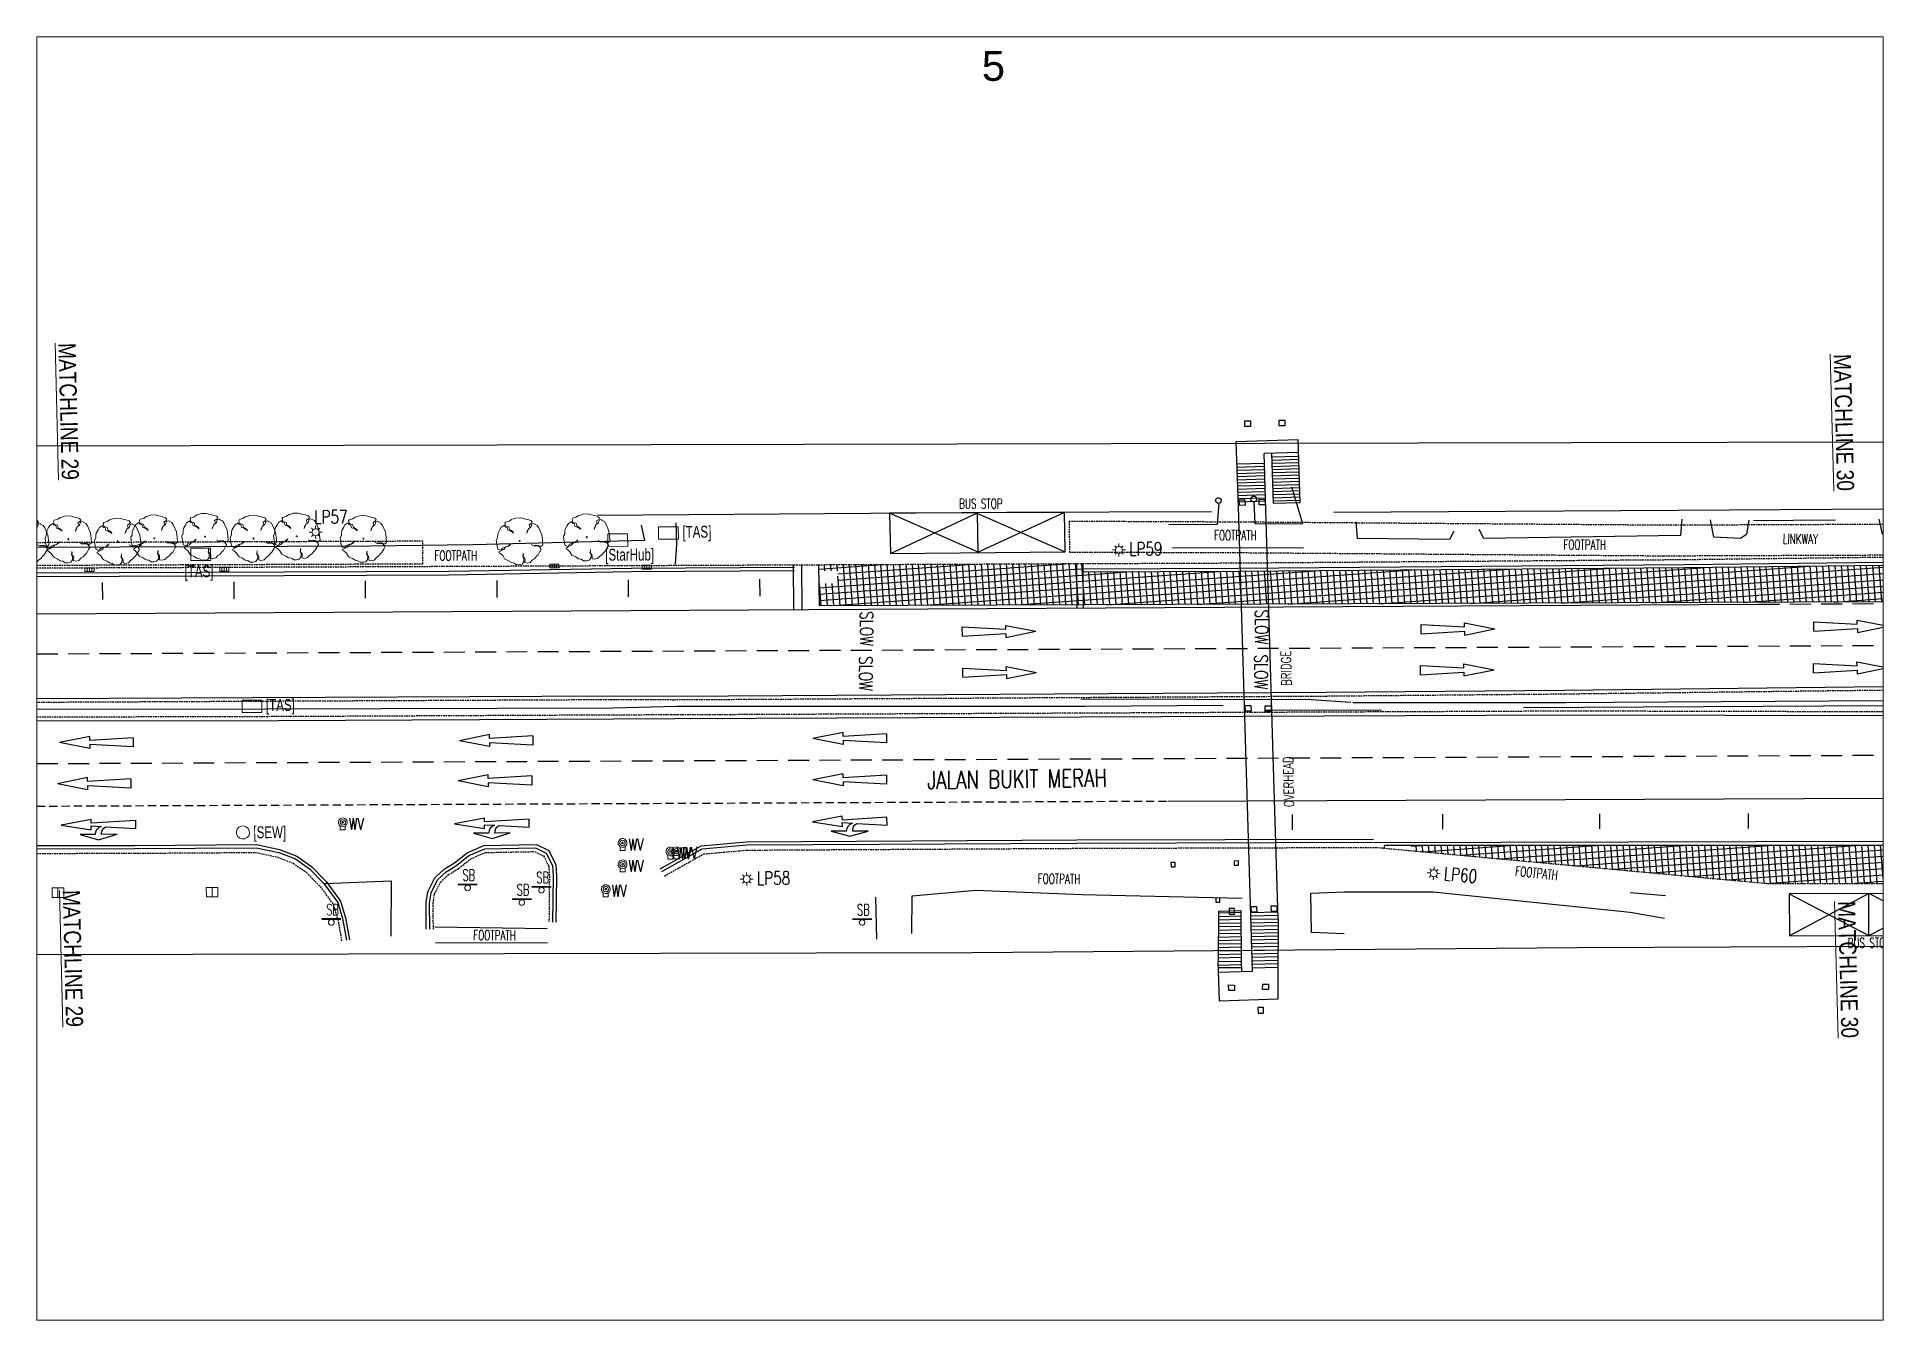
# Paper-space layout 'P30' of a CAD drawing. Header units: millimetres. Extents: x 9 to 290, y 7 to 202.
# The model-space entities are those that its viewports show. They can reach past a viewport. Long polylines and large blocks are cut down to what shows.
import ezdxf

# ---------------------------------------------------------------- set-up
doc = ezdxf.new("R2010")
doc.units = ezdxf.units.MM
for name, pattern in [('DASHED', [0.75, 0.5, -0.25]), ('DASHED2', [9.525, 6.35, -3.175]), ('DASHEDX2', [1.5, 1, -0.5])]:
    doc.linetypes.add(name, pattern=pattern)
for name, color, linetype, lineweight in [('02-PY-MATCHLINE', 7, 'Continuous', 0), ('S_IG_', 2, 'Continuous', 5), ('S_IGK_', 2, 'Continuous', 5), ('S_TREE', 3, 'Continuous', 13)]:
    doc.layers.add(name, color=color, linetype=linetype, lineweight=lineweight)
for name, color, linetype in [('S_BUS_STOP', 7, 'Continuous'), ('S_COLUMN_LINE', 50, 'Continuous'), ('S_CONC_LINE', 151, 'Continuous'), ('S_FENCE_LINE', 60, 'FENCE'), ('S_FP_LINE', 11, 'Continuous'), ('S_LINKWAY', 6, 'DASHED'), ('S_LP', 7, 'Continuous'), ('S_MH-FH', 133, 'Continuous'), ('S_MH-GAS', 133, 'Continuous'), ('S_MH-SEW', 133, 'Continuous'), ('S_MH-STARHUB', 133, 'Continuous'), ('S_MH-TAS', 133, 'Continuous'), ('S_MH-WD', 133, 'Continuous'), ('S_RAIL', 200, 'Continuous'), ('S_RIGID_PAVEMENT', 7, 'Continuous'), ('S_ROAD_LINE', 7, 'DASHED'), ('S_SIGN_BOARD', 7, 'Continuous'), ('S_TRAFFIC-LIGHT', 2, 'Continuous'), ('S_TRAFFIC_LINE', 8, 'Continuous'), ('SS ROADWIDL', 7, 'Continuous')]:
    doc.layers.add(name, color=color, linetype=linetype)
doc.styles.add('ARIAL', font='ARIALUNI.ttf')
doc.styles.add('CB_DIM', font='simplex.shx', dxfattribs={"width": 0.75, "height": 1.35})
doc.styles.add('PDF Arial', font='arial.ttf')
doc.styles.add('ROMANS', font='romans', dxfattribs={"height": 2})
doc.styles.add('SIMPLEX', font='SIMPLEX')
doc.styles.get("Standard").update_dxf_attribs({"font": 'arial.ttf'})
doc.linetypes.add('FENCE', pattern='A,1.2,-0.2,["/",Standard,S=0.4,R=0,X=0.2,Y=-0.2],-1.2', length=2.6)

# ---------------------------------------------------------------- blocks, each defined once
blk = doc.blocks.new('TRAFFIC_LIGHT')
at = {"color": 0, "linetype": 'ByBlock', "lineweight": 20}
for points in [[(0, 0.43), (0, -0.43)], [(-0.43, 0), (0.43, 0)]]:
    blk.add_lwpolyline(points, dxfattribs=at)
at = {"color": 0, "linetype": 'ByBlock', "lineweight": 18}
blk.add_circle((0, 0), 0.264, dxfattribs=at)
blk = doc.blocks.new('PTL')
at = {"layer": 'S_TRAFFIC-LIGHT', "lineweight": 18}
blk.add_blockref('TRAFFIC_LIGHT', (0, 0), dxfattribs=at)
at = {"layer": 'S_TRAFFIC-LIGHT', "lineweight": 18, "style": 'SIMPLEX', "width": 0.851}
blk.add_text('TL', height=0.95, dxfattribs=at).set_placement((0.49, -0.47))
blk = doc.blocks.new('tr')
at = {"lineweight": 15}
blk.add_lwpolyline([(-0.48, 0.93), (-0.43, 0.88), (-0.37, 0.82), (-0.29, 0.7), (-0.29, 0.77), (-0.37, 0.9), (-0.44, 0.97), (-0.51, 1.04), (-0.51, 1.25), (-0.65, 1.32), (-0.73, 1.39), (-0.73, 1.6), (-0.66, 1.67), (-0.38, 1.67), (-0.17, 1.75), (-0.03, 1.75), (0.18, 1.76), (0.53, 1.69), (0.67, 1.62), (0.88, 1.49), (1.03, 1.42), (1.24, 1.28), (1.31, 1.15), (1.24, 1.07), (1.03, 1), (1.04, 0.79), (0.9, 0.72), (0.76, 0.57), (0.69, 0.43), (0.9, 0.72), (1.11, 0.79), (1.24, 1), (1.38, 1.01), (1.45, 0.94), (1.6, 0.8), (1.67, 0.59), (1.75, 0.03), (1.69, -0.39), (1.63, -0.74), (1.49, -0.81), (1.34, -0.75), (1.27, -0.68), (1.06, -0.61), (0.92, -0.61), (0.78, -0.48), (0.92, -0.63), (1.04, -0.65), (1.27, -0.75), (1.35, -0.82), (1.42, -0.96), (1.42, -1.03), (1.35, -1.1), (1.28, -1.17), (1.08, -1.38), (0.94, -1.45), (0.73, -1.6), (0.58, -1.64), (0.36, -1.78), (0.11, -1.77), (-0.04, -1.68), (0.03, -1.47), (0.03, -1.4), (-0.05, -1.19), (0.02, -1.05), (0.02, -0.98), (-0.01, -1.08), (-0.07, -1.19), (-0.04, -1.4), (-0.11, -1.61), (-0.28, -1.74), (-0.49, -1.72), (-0.7, -1.67), (-0.84, -1.51), (-1.03, -1.42), (-1.2, -1.23), (-1.38, -1.08), (-1.45, -1.01), (-1.53, -0.73), (-1.67, -0.52), (-1.74, -0.45), (-1.74, -0.38), (-1.47, -0.31), (-1.33, -0.3), (-1.12, -0.16), (-0.98, -0.16), (-0.77, -0.08), (-0.7, -0.01), (-0.98, -0.15), (-1.11, -0.14), (-1.4, -0.17), (-1.54, -0.31), (-1.75, -0.17), (-1.75, 0.11), (-1.69, 0.53), (-1.55, 0.67), (-1.49, 0.88), (-1.42, 1.03), (-1.21, 1.24), (-1.08, 1.38), (-0.8, 1.46), (-0.79, 1.32), (-0.65, 1.25), (-0.65, 1.04)], close=True, dxfattribs=at)
for points in [[(-0.07, 0), (0.07, 0)], [(0, 0.07), (0, -0.07)]]:
    blk.add_lwpolyline(points, dxfattribs=at)
blk = doc.blocks.new('IRON_GRATING')
at = {"lineweight": 15}
blk.add_line((0, 0.36), (0, -0.36), dxfattribs=at)
blk.add_lwpolyline([(-0.44, 0.36), (-0.44, -0.36), (0.44, -0.36), (0.44, 0.36)], close=True, dxfattribs=at)
blk = doc.blocks.new('ig')
blk.add_blockref('IRON_GRATING', (0, 0))
blk = doc.blocks.new('igk')
at = {"lineweight": 15}
for p, q in [((0.35, 0.15), (-0.35, 0.15)), ((-0.35, 0.15), (-0.35, -0.15)), ((-0.18, 0.15), (-0.18, -0.15)), ((0, 0.15), (0, -0.15)), ((0.17, 0.15), (0.17, -0.15)), ((0.35, -0.15), (0.35, 0.15)), ((-0.35, -0.15), (0.35, -0.15))]:
    blk.add_line(p, q, dxfattribs=at)
blk = doc.blocks.new('MH_TAS')
at = {"lineweight": 18}
blk.add_lwpolyline([(-0.75, -0.47), (0.75, -0.47), (0.75, 0.47), (-0.75, 0.47)], close=True, dxfattribs=at)
blk = doc.blocks.new('PTAS')
at = {"layer": 'S_MH-TAS', "lineweight": 18}
blk.add_blockref('MH_TAS', (0, 0), dxfattribs=at)
at = {"layer": 'S_MH-TAS', "lineweight": 18, "width": 0.7}
blk.add_text('[TAS]', height=0.9, dxfattribs=at).set_placement((1.06, -0.36))
blk = doc.blocks.new('WATER-VALVE')
at = {"color": 0, "lineweight": 18}
blk.add_lwpolyline([(-0.1914, -0.27753), (-0.1914, -0.5742), (0.1914, -0.5742), (0.1914, -0.27753)], dxfattribs=at)
blk.add_lwpolyline([(-0.1914, -0.27753), (-0.1914, -0.5742), (0.1914, -0.5742), (0.1914, -0.27753)], dxfattribs=at)
blk.add_lwpolyline([(-0.1914, -0.27753), (-0.1914, -0.5742), (0.1914, -0.5742), (0.1914, -0.27753)], dxfattribs=at)
at = {"lineweight": 18}
blk.add_circle((0, 0), 0.33648, dxfattribs=at)
blk.add_circle((0, 0), 0.33648, dxfattribs=at)
blk.add_circle((0, 0), 0.33648, dxfattribs=at)
at = {"lineweight": 15}
for radius in [0.2036, 0.2036, 0.2036, 0.06203, 0.06203, 0.06203]:
    blk.add_circle((0, 0), radius, dxfattribs=at)
blk = doc.blocks.new('PWD')
at = {"layer": 'S_MH-WD', "lineweight": 18}
blk.add_blockref('WATER-VALVE', (0, 0), dxfattribs=at)
at = {"layer": 'S_MH-WD', "lineweight": 18, "style": 'ROMANS', "width": 0.7}
blk.add_text('WV', height=0.9, dxfattribs=at).set_placement((0.46, -0.58))
blk = doc.blocks.new('MH_STARHUB')
at = {"lineweight": 18}
blk.add_lwpolyline([(-0.75, -0.47), (0.75, -0.47), (0.75, 0.47), (-0.75, 0.47)], close=True, dxfattribs=at)
blk = doc.blocks.new('PSHUB')
at = {"layer": 'S_MH-STARHUB', "lineweight": 18}
blk.add_blockref('MH_STARHUB', (0, 0), dxfattribs=at)
at = {"layer": 'S_MH-STARHUB', "lineweight": 18, "width": 0.7}
blk.add_text('[StarHub]', height=0.9, dxfattribs=at).set_placement((1.08, -0.43))
blk = doc.blocks.new('FIRE_HYDRANT')
at = {"lineweight": 18}
blk.add_lwpolyline([(-0.62, -0.05), (0.62, -0.05), (0.62, 0.04), (-0.62, 0.04)], close=True, dxfattribs=at)
blk.add_circle((0, 0), 0.372, dxfattribs=at)
blk = doc.blocks.new('PFH')
at = {"layer": 'S_MH-FH', "lineweight": 18}
blk.add_blockref('FIRE_HYDRANT', (0, 0), dxfattribs=at)
at = {"layer": 'S_MH-FH', "lineweight": 18, "width": 0.7}
blk.add_text('FH', height=0.9, dxfattribs=at).set_placement((0.77, -0.43))
blk = doc.blocks.new('GASVALVE')
at = {"lineweight": 15}
for points in [[(0, 0.45), (-0.41, 0), (0, -0.45), (0.41, 0), (0, 0.45)], [(-0.16, -0.27), (-0.16, -0.56), (0.16, -0.56), (0.16, -0.27)]]:
    blk.add_lwpolyline(points, dxfattribs=at)
blk = doc.blocks.new('MH_SEW')
at = {"lineweight": 18}
blk.add_circle((0, 0), 0.5, dxfattribs=at)
blk = doc.blocks.new('PSEW')
at = {"layer": 'S_MH-SEW', "lineweight": 18}
blk.add_blockref('MH_SEW', (0, 0), dxfattribs=at)
at = {"layer": 'S_MH-SEW', "lineweight": 18, "width": 0.7}
blk.add_text('[SEW]', height=0.9, dxfattribs=at).set_placement((0.79, -0.44, -98.84))
blk = doc.blocks.new('SIGN_BOARD_SMALL')
at = {"color": 0, "lineweight": 18}
for p, q in [((0.73, 0.07), (-0.73, 0.07)), ((0.73, 0), (-0.73, 0))]:
    blk.add_line(p, q, dxfattribs=at)
at = {"lineweight": 18}
blk.add_circle((0, -0.22), 0.216, dxfattribs=at)
blk = doc.blocks.new('SBS')
at = {"layer": 'S_SIGN_BOARD', "lineweight": 15}
blk.add_blockref('SIGN_BOARD_SMALL', (0, 0), dxfattribs=at)
at = {"layer": 'S_SIGN_BOARD', "color": 0, "linetype": 'ByBlock', "lineweight": 15, "style": 'SIMPLEX', "width": 0.65}
blk.add_text('SB', height=0.85, dxfattribs=at).set_placement((-0.39, 0.32))
blk = doc.blocks.new('AR')
at = {"lineweight": 30}
for p, q in [((-3.3, 0.46), (-5.6, 0)), ((-3.3, -0.46), (-5.6, 0)), ((-3.3, 0.16), (-3.3, 0.46)), ((0, 0.35), (-3.3, 0.16)), ((0, 0.35), (0, -0.35)), ((0, -0.35), (-3.3, -0.16)), ((-3.3, -0.16), (-3.3, -0.46))]:
    blk.add_line(p, q, dxfattribs=at)
blk = doc.blocks.new('A$Ca65eef7b')
at = {"layer": 'SS ROADWIDL', "color": 13}
blk.add_lwpolyline([(26299.95, 29584.47), (26256.37, 29596.05), (26211.85, 29607.71), (26127.98, 29630.22)], dxfattribs=at)
blk = doc.blocks.new('LAMPPOST')
at = {"lineweight": 18}
for points in [[(-0.32, 0.32), (-0.19, 0.19)], [(0, 0.49), (0, 0.26)], [(0.32, 0.32), (0.19, 0.19)], [(-0.49, 0), (-0.26, 0)], [(-0.32, -0.32), (-0.19, -0.19)], [(0, -0.49), (0, -0.26)], [(0.32, -0.32), (0.19, -0.19)], [(0.49, 0), (0.26, 0)]]:
    blk.add_lwpolyline(points, dxfattribs=at)
blk.add_circle((0, 0), 0.264, dxfattribs=at)

msp = doc.modelspace()

# ---------------------------------------------------------------- hatches: boundary and pattern name
at = {"layer": 'S_RIGID_PAVEMENT'}
h = msp.add_hatch(dxfattribs=at)
h.set_pattern_fill('ANSI37', color=256, scale=0.15, angle=-145.9947886)
h.paths.add_polyline_path([(26243.27, 29629.32), (26242.68, 29626.84), (26276.19, 29617.9, 0.026271), (26276.02, 29620.75), (26271.82, 29621.83)])
h.paths.add_polyline_path([(26208.3, 29639.24), (26208.18, 29638.78), (26209.59, 29638.4), (26209.34, 29637.49), (26207.95, 29637.86), (26207.54, 29636.22), (26225.46, 29631.44, -0.029352), (26227.24, 29634.09), (26227.24, 29634.2)])
h.paths.add_polyline_path([(26227.24, 29634.1, 0.029415), (26225.46, 29631.44), (26226.46, 29631.17)])
h.paths.add_polyline_path([(26227.72, 29634.07), (26227.3, 29634.18, 0.000966), (26227.24, 29634.1), (26226.46, 29631.17), (26226.92, 29631.05)])
h.paths.add_polyline_path([(26227.56, 29633.48), (26226.92, 29631.05), (26240.68, 29627.37), (26241.27, 29629.84), (26238.97, 29630.44)])
h.paths.add_polyline_path([(26243.27, 29629.32), (26241.27, 29629.84), (26240.68, 29627.37), (26242.68, 29626.84)])
h.paths.add_polyline_path([(26276.02, 29620.75, -0.026271), (26276.19, 29617.9), (26292.12, 29613.65), (26292.76, 29616.44)])
h.paths.add_polyline_path([(26246.15, 29606.91), (26246.48, 29606.35), (26268.1, 29598.3, 0.026537), (26270.05, 29600.44)])
h.paths.add_polyline_path([(26270.05, 29600.44, -0.026537), (26268.1, 29598.3), (26271.64, 29596.99), (26274.45, 29596.23), (26274.46, 29596.25), (26275.32, 29596.02), (26284.79, 29593.44), (26309.8, 29589.41), (26309.84, 29589.66)])
h.paths.add_polyline_path([(26670.87, 29497.11), (26670.06, 29495.02), (26687.61, 29487.74), (26688.5, 29489.89), (26676.99, 29494.68)])
h.paths.add_polyline_path([(26673.73, 29494.72), (26675.72, 29493.57, 0.321196), (26676.26, 29493.95), (26675.21, 29494.47), (26676.64, 29494.2), (26677.72, 29493.21), (26676.7, 29493.72, -0.30779), (26676.01, 29493.4), (26676.68, 29493.02), (26676.81, 29493.28), (26678.68, 29491.93), (26676.46, 29492.57), (26676.59, 29492.84), (26673.46, 29494.18)], flags=16)
h.paths.add_polyline_path([(26689.23, 29490.11), (26688.15, 29487.51), (26704.02, 29480.93), (26705.01, 29483.55), (26701.65, 29484.95)])
h.paths.add_polyline_path([(26689.23, 29490.11), (26688.69, 29490.34), (26687.61, 29487.74), (26688.15, 29487.51)])
h.paths.add_polyline_path([(26705.47, 29483.35), (26705.01, 29483.55), (26704.02, 29480.93), (26704.49, 29480.74)])
h.paths.add_polyline_path([(26707.22, 29482.06), (26705.29, 29482.87), (26704.49, 29480.74), (26706.36, 29479.96)])
h.paths.add_polyline_path([(26705.41, 29483.18), (26705.29, 29482.87), (26707.22, 29482.06), (26707.35, 29482.36)])
h.paths.add_polyline_path([(26705.47, 29483.35), (26705.41, 29483.18), (26707.35, 29482.36), (26707.42, 29482.54)])
h.paths.add_polyline_path([(26677.1, 29494.95), (26670.98, 29497.39), (26670.87, 29497.11), (26676.99, 29494.68), (26688.5, 29489.89), (26688.61, 29490.16)])
h.paths.add_polyline_path([(26798.54, 29415.67), (26784.68, 29421.84), (26782.11, 29423.92), (26780.48, 29420.25), (26783.37, 29418.05), (26783.77, 29417.77), (26784.3, 29417.49), (26789.47, 29415.23), (26795.88, 29412.37), (26796.84, 29412.03), (26799.71, 29411.48), (26804.49, 29410.58, 0.050598), (26808.48, 29414.36), (26808.38, 29414.4)])
h.paths.add_polyline_path([(26782.11, 29423.92), (26780.7, 29425.05), (26779.02, 29421.36), (26780.48, 29420.25)])
h.paths.add_polyline_path([(26776.42, 29428.49), (26761.06, 29435.26), (26760.96, 29435.02), (26761.24, 29434.84), (26772.84, 29426.04), (26779.02, 29421.36), (26780.7, 29425.05)])
h.paths.add_polyline_path([(26808.48, 29414.36, -0.050598), (26804.49, 29410.58), (26812.17, 29409.12), (26823.61, 29406.93), (26824.61, 29406.73), (26824.73, 29407.01), (26824.56, 29407.27)])
h.paths.add_polyline_path([(26773.71, 29429.26), (26776.6, 29428), (26777.42, 29429.88), (26774.54, 29431.14)], flags=24)

# ---------------------------------------------------------------- linework, layer by layer
at = {"layer": 'S_BUS_STOP'}
for points in [[(26227.38, 29638.18), (26214.51, 29641.61), (26213.8, 29638.65), (26226.66, 29635.29)], [(26283.89, 29589.59), (26284.72, 29592.69), (26273.03, 29595.79), (26272.21, 29592.7)]]:
    msp.add_lwpolyline(points, close=True, dxfattribs=at)
for points in [[(26227.38, 29638.18), (26220.25, 29636.99), (26214.51, 29641.61)], [(26213.8, 29638.65), (26220.95, 29639.89), (26226.66, 29635.29)], [(26220.25, 29636.99), (26220.98, 29639.88)], [(26273.03, 29595.79), (26278.05, 29591.15), (26284.72, 29592.69)], [(26283.89, 29589.59), (26278.88, 29594.24), (26272.21, 29592.7)], [(26278.05, 29591.15), (26278.88, 29594.24)]]:
    msp.add_lwpolyline(points, dxfattribs=at)
at = {"layer": 'S_COLUMN_LINE'}
for points, elevation in [([(26242.44, 29641.34), (26242.86, 29641.22), (26242.75, 29640.81), (26242.33, 29640.93)], 10.85), ([(26244.98, 29640.7), (26245.4, 29640.58), (26245.29, 29640.18), (26244.87, 29640.29)], 10.81), ([(26233.17, 29605.14), (26233.26, 29605.56), (26233.66, 29605.46), (26233.56, 29605.03)], 13.15), ([(26234.75, 29605.21), (26235.17, 29605.09), (26235.06, 29604.69), (26234.65, 29604.8)], 13.01), ([(26230.05, 29600.25), (26230.47, 29600.13), (26230.37, 29599.72), (26229.95, 29599.84)], 11.68), ([(26232.57, 29599.64), (26232.99, 29599.53), (26232.88, 29599.12), (26232.46, 29599.24)], 11.68)]:
    msp.add_lwpolyline(points, close=True, dxfattribs=dict(at, elevation=elevation))
for points in [[(26240.47, 29635.65), (26240.89, 29635.53), (26240.79, 29635.13), (26240.37, 29635.24)], [(26241.94, 29635.29), (26242.36, 29635.17), (26242.26, 29634.76), (26241.84, 29634.88)], [(26236.82, 29620.43), (26237.24, 29620.31), (26237.14, 29619.91), (26236.72, 29620.02)], [(26238.29, 29620), (26238.71, 29619.89), (26238.6, 29619.48), (26238.18, 29619.6)], [(26228.48, 29609.99), (26228.56, 29610.3), (26228.25, 29610.38), (26228.17, 29610.07)], [(26233.15, 29608.85), (26233.23, 29609.16), (26232.92, 29609.23), (26232.84, 29608.93)], [(26231.06, 29606.5), (26231.14, 29606.81), (26230.83, 29606.88), (26230.75, 29606.58)]]:
    msp.add_lwpolyline(points, close=True, dxfattribs=at)
msp.add_lwpolyline([(26232, 29605.75), (26231.6, 29605.86), (26231.5, 29605.43), (26231.9, 29605.33), (26232, 29605.75)], dxfattribs=at)
at = {"layer": 'S_COLUMN_LINE', "elevation": 10.86}
msp.add_lwpolyline([(26232.16, 29597.91), (26231.76, 29598.02), (26231.66, 29597.59), (26232.06, 29597.49), (26232.16, 29597.91)], dxfattribs=at)
at = {"layer": 'S_COLUMN_LINE'}
for centre, radius in [((26238.93, 29636.01), 0.217), ((26241.54, 29635.42), 0.224)]:
    msp.add_circle(centre, radius, dxfattribs=at)
at = {"layer": 'S_CONC_LINE'}
for p, q in [((26242.93, 29637.35, 11.22), (26240.91, 29637.83, 12.28)), ((26242.99, 29637.58, 11.22), (26240.96, 29638.07, 12.28)), ((26243.04, 29637.82, 11.22), (26241.02, 29638.3, 12.28)), ((26245.76, 29637.95, 11.27), (26243.22, 29638.55, 11.27)), ((26242.6, 29635.95, 11.22), (26240.58, 29636.43, 12.28)), ((26242.65, 29636.19, 11.22), (26240.63, 29636.67, 12.28)), ((26242.71, 29636.42, 11.22), (26240.69, 29636.9, 12.28)), ((26242.76, 29636.65, 11.22), (26240.74, 29637.13, 12.28)), ((26242.82, 29636.89, 11.22), (26240.8, 29637.37, 12.28)), ((26242.87, 29637.12, 11.22), (26240.85, 29637.6, 12.28)), ((26243.32, 29636.52, 10.93), (26245.31, 29636.05, 9.89)), ((26243.37, 29636.76, 10.93), (26245.36, 29636.28, 9.89)), ((26243.43, 29636.99, 10.93), (26245.42, 29636.51, 9.89)), ((26243.48, 29637.22, 10.93), (26245.47, 29636.75, 9.89)), ((26243.54, 29637.45, 10.93), (26245.53, 29636.98, 9.89)), ((26243.59, 29637.69, 10.93), (26245.59, 29637.21, 9.89)), ((26242.37, 29635.02, 11.22), (26240.36, 29635.5, 12.28)), ((26242.43, 29635.26, 11.22), (26240.42, 29635.74, 12.28)), ((26242.49, 29635.49, 11.22), (26240.47, 29635.97, 12.28)), ((26242.54, 29635.72, 11.22), (26240.53, 29636.2, 12.28)), ((26242.98, 29635.12, 10.93), (26244.98, 29634.65, 9.89)), ((26243.04, 29635.36, 10.93), (26245.03, 29634.88, 9.89)), ((26243.09, 29635.59, 10.93), (26245.09, 29635.12, 9.89)), ((26243.15, 29635.82, 10.93), (26245.14, 29635.35, 9.89)), ((26243.2, 29636.06, 10.93), (26245.2, 29635.58, 9.89)), ((26243.26, 29636.29, 10.93), (26245.25, 29635.82, 9.89)), ((26242.93, 29634.89, 10.93), (26244.92, 29634.42, 9.89)), ((26232.33, 29605.05, 93.77), (26230.65, 29605.46, 93.4)), ((26232.4, 29605.31, 104.98), (26230.72, 29605.72, 82.15)), ((26231.99, 29603.79, 69.83), (26230.31, 29604.2, 46.94)), ((26232.05, 29604.04, 70.3), (26230.38, 29604.45, 69.93)), ((26232.12, 29604.3, 81.54), (26230.45, 29604.71, 58.68)), ((26232.19, 29604.55, 82.03), (26230.52, 29604.96, 81.67)), ((26232.26, 29604.8, 93.26), (26230.59, 29605.21, 70.42)), ((26232.86, 29604.12, 91.62), (26234.86, 29603.63, 118.88)), ((26232.92, 29604.37, 82.19), (26234.93, 29603.88, 82.63)), ((26232.99, 29604.63, 103.13), (26235, 29604.13, 130.64)), ((26233.05, 29604.88, 93.92), (26235.06, 29604.39, 94.36)), ((26233.11, 29605.14, 114.64), (26235.12, 29604.64, 142.15)), ((26231.58, 29602.27, 34.68), (26229.89, 29602.68, 11.74)), ((26231.64, 29602.52, 35.09), (26229.96, 29602.93, 34.72)), ((26231.71, 29602.78, 46.39), (26230.03, 29603.19, 23.47)), ((26231.78, 29603.03, 46.6), (26230.1, 29603.44, 46.23)), ((26231.85, 29603.28, 58.11), (26230.17, 29603.7, 35.21)), ((26231.92, 29603.53, 58.56), (26230.24, 29603.95, 58.19)), ((26232.56, 29602.84, 46.77), (26234.51, 29602.36, 47.19)), ((26232.62, 29603.1, 68.6), (26234.58, 29602.62, 95.34)), ((26232.68, 29603.35, 58.73), (26234.65, 29602.87, 59.16)), ((26232.74, 29603.61, 80.11), (26234.72, 29603.12, 107.11)), ((26232.8, 29603.86, 70.46), (26234.79, 29603.37, 70.89)), ((26231.51, 29602.01, 23.35), (26229.82, 29602.43, 22.99)), ((26232.19, 29601.31, 12.03), (26234.09, 29600.84, 12.44)), ((26232.25, 29601.56, 34.35), (26234.16, 29601.1, 60.33)), ((26232.31, 29601.82, 23.53), (26234.23, 29601.35, 23.95)), ((26232.38, 29602.07, 45.57), (26234.3, 29601.6, 71.81)), ((26232.44, 29602.33, 35.26), (26234.37, 29601.85, 35.68)), ((26232.5, 29602.58, 57.09), (26234.44, 29602.11, 83.57)), ((26232.13, 29601.05, 22.84), (26234.02, 29600.59, 48.56))]:
    msp.add_line(p, q, dxfattribs=at)
for points in [[(26292.9, 29617.04), (26292.12, 29613.65), (26207.54, 29636.22), (26208.3, 29639.24)], [(26244.2, 29607.19), (26244.29, 29607.42), (26309.84, 29589.66), (26309.8, 29589.41)]]:
    msp.add_lwpolyline(points, dxfattribs=at)
for points, elevation in [([(26240.28, 29635.15), (26241.41, 29639.98), (26245.99, 29638.91)], 13.82), ([(26235, 29604.12), (26237.87, 29616.16), (26243.22, 29638.55)], 13.85), ([(26243.77, 29638.42), (26242.89, 29634.73), (26244.88, 29634.24)], 9.9), ([(26243.65, 29637.92), (26245.64, 29637.45)], 10.93), ([(26243.7, 29638.15), (26245.7, 29637.68)], 11.09), ([(26244.88, 29634.24), (26245.99, 29638.91)], 9.89), ([(26232.07, 29600.8), (26240.28, 29635.15)], 13.85), ([(26230.77, 29605.88), (26229.75, 29602.18)], 8.95), ([(26230.77, 29605.88), (26232.44, 29605.48), (26231.44, 29601.76)], 8.94), ([(26235, 29604.12), (26233.83, 29599.92)], 14.73), ([(26229.06, 29599.25), (26229.75, 29602.18), (26231.44, 29601.76)], 11.48), ([(26229.57, 29601.4), (26232.07, 29600.8)], 11.94), ([(26231.32, 29601.25), (26229.64, 29601.7)], 11.77), ([(26229.69, 29601.92), (26231.38, 29601.5)], 11.66), ([(26231.44, 29601.76), (26231.26, 29601)], 11.46), ([(26233.83, 29599.92), (26233.38, 29598.22)], 11.96), ([(26233.38, 29598.22), (26229.06, 29599.25)], 11.96)]:
    msp.add_lwpolyline(points, dxfattribs=dict(at, elevation=elevation))
at = {"layer": 'S_FENCE_LINE'}
for points in [[(26223.14, 29639.33), (26193.03, 29647.26)], [(26238.2, 29635.31), (26223.14, 29639.33)], [(26301.1, 29618.6), (26272.49, 29626.14), (26247.16, 29632.84)]]:
    msp.add_lwpolyline(points, dxfattribs=at)
at = {"layer": 'S_FP_LINE'}
for points in [[(26196.04, 29645.67), (26195.98, 29644.48), (26183.32, 29647.56), (26175.77, 29649.52), (26146.32, 29657.34), (26135.7, 29660.2), (26129.67, 29661.87), (26114.52, 29665.84), (26103.98, 29668.65), (26097.74, 29670.37), (26097.05, 29670.71), (26096.55, 29671), (26096.2, 29671.73), (26096.35, 29673.2)], [(26197.8, 29642.12), (26198.29, 29643.58), (26198.68, 29645.15)], [(26234.81, 29635.24), (26238.4, 29634.3), (26238.94, 29635.81)], [(26241.51, 29635.2), (26241.15, 29633.6), (26244.65, 29632.62), (26244.58, 29635.54)], [(26234.63, 29633.48), (26244.23, 29630.85)], [(26255.61, 29629.08), (26255.12, 29628.56), (26248.38, 29630.47), (26248.62, 29631.72)], [(26272.59, 29625.42), (26272.16, 29624.26), (26257.66, 29627.94), (26257.51, 29628.71)], [(26277.47, 29624.03), (26277.03, 29623.03), (26276.5, 29622.86), (26274.58, 29623.47), (26274.67, 29624.81)], [(26289.58, 29620.93), (26288.9, 29619.69), (26287.02, 29620.33), (26287.07, 29621.52)], [(26172.92, 29620.28), (26181.13, 29617.95)], [(26296.92, 29617.53), (26291.48, 29619.08), (26291.65, 29620.42)], [(26172.66, 29619.12), (26180.87, 29616.87)], [(26205.14, 29610.61), (26205.9, 29613.71)], [(26207.81, 29610.32), (26208.58, 29613.09), (26213.38, 29612.22), (26221.07, 29609.81), (26232.78, 29606.36)], [(26239.55, 29601.72), (26237.19, 29602.46), (26237.92, 29605.36), (26240.39, 29604.8), (26246.92, 29603.02), (26260.99, 29597.62), (26263.38, 29596.5)], [(26263.91, 29598.11), (26261.37, 29599.04)]]:
    msp.add_lwpolyline(points, dxfattribs=at)
at = {"layer": 'S_LINKWAY'}
for points in [[(26095.96, 29676.53), (26094.72, 29671.15), (26094.98, 29670.39), (26095.52, 29669.74), (26096.72, 29669.21), (26113.4, 29664.69), (26119.85, 29662.97), (26135.59, 29658.77), (26150.86, 29654.75), (26179.26, 29647.18), (26179.71, 29648.86)], [(26097.65, 29676.14), (26096.53, 29671.24), (26096.59, 29671.16), (26097.3, 29670.85), (26113.85, 29666.37), (26120.3, 29664.65), (26136.04, 29660.45), (26151.3, 29656.43), (26179.7, 29648.86)], [(26302.6, 29624.76), (26301.39, 29619.08), (26297.19, 29618.4), (26272.64, 29624.94), (26271.11, 29625.35), (26239.95, 29634.03), (26227.56, 29637.44), (26226.96, 29635.19), (26239.33, 29631.8), (26270.5, 29623.11), (26272.04, 29622.7), (26297.07, 29616.03), (26303.33, 29617.04), (26304.87, 29624.27)], [(26291.11, 29590.03), (26305.16, 29588.22)]]:
    msp.add_lwpolyline(points, dxfattribs=at)
at = {"layer": 'S_RAIL'}
for points in [[(26049.87, 29670.46), (26073.63, 29664.12), (26082.51, 29661.52), (26087.71, 29659.98), (26108.37, 29654.61), (26134.13, 29647.9), (26164.82, 29639.67), (26190.4, 29632.81), (26195.07, 29631.67), (26225.06, 29623.57)], [(26224.88, 29624.19), (26241.77, 29619.56)], [(26277.81, 29623.92), (26280.74, 29623.15), (26283.86, 29622.33)], [(26225.06, 29623.57), (26235.22, 29620.89)], [(26238.15, 29619.73), (26246.74, 29617.38)], [(26241.77, 29619.56), (26244.65, 29618.58)], [(26244.77, 29618.51), (26256.2, 29615.43), (26260.41, 29614.28), (26263.92, 29613.35), (26295.44, 29605.04)], [(26295.6, 29604.58), (26257.22, 29614.73)], [(26295.88, 29605.84), (26300.86, 29604.63), (26318.09, 29599.99)], [(26295.44, 29605.04), (26318.16, 29599.43)], [(26295.6, 29604.58), (26312.3, 29600.09), (26317.79, 29598.64)]]:
    msp.add_lwpolyline(points, dxfattribs=at)
at = {"layer": 'S_ROAD_LINE'}
for points in [[(26329.67, 29596.84), (26296.14, 29606.06), (26294.13, 29606.25), (26260.48, 29614.92), (26242.97, 29619.49), (26194.98, 29632.19), (26190.61, 29633.39), (26133.51, 29648.56)], [(26133.2, 29647.54), (26165.59, 29638.86), (26190.25, 29632.31), (26194.76, 29631.1), (26260.41, 29613.63), (26294.96, 29604.19), (26295.45, 29604.23), (26313.26, 29599.54)], [(26094.95, 29673.92), (26094.51, 29671.13), (26094.8, 29670.29), (26095.39, 29669.57), (26096.65, 29669.01), (26113.35, 29664.49), (26119.8, 29662.78), (26135.54, 29658.58), (26150.81, 29654.55), (26181.11, 29646.48), (26239.13, 29631.04), (26271.97, 29622.42), (26303.09, 29614.41), (26304.54, 29614.2), (26304.85, 29614.42), (26304.98, 29614.9), (26306.41, 29623.14)], [(26116.57, 29630.05), (26117.17, 29630.89), (26118.19, 29632.11), (26119.21, 29633.12), (26121.02, 29634.47), (26123.13, 29635.74), (26125.22, 29636.43), (26126.72, 29636.74), (26129.72, 29636.97), (26132.73, 29636.87), (26134.98, 29636.32), (26152.35, 29631.66), (26161.25, 29629.31), (26162.74, 29628.55), (26163.79, 29627.77), (26164.58, 29626.84), (26165.3, 29625.52), (26165.91, 29623.93), (26165.95, 29622.74), (26165.8, 29621.1)], [(26172.77, 29620.15), (26173.27, 29622.06), (26173.56, 29622.71), (26174.23, 29623.46), (26174.97, 29623.85), (26175.82, 29624.1), (26176.92, 29624.57), (26178.12, 29624.74), (26181.75, 29623.83), (26182.32, 29623.33), (26182.49, 29622.46), (26182.34, 29621.73), (26181.4, 29618.38)], [(26190.79, 29619.46), (26194.11, 29620.3), (26197.36, 29619.72), (26221.61, 29613.3), (26243.6, 29607.42), (26271.64, 29596.99), (26284.79, 29593.44), (26310.88, 29589.24), (26313.98, 29588.75), (26324.38, 29586), (26335.79, 29583.18), (26337.92, 29582.4), (26345.93, 29580.23), (26348.93, 29579.01), (26350.87, 29577.35), (26353.64, 29572.76)]]:
    msp.add_lwpolyline(points, dxfattribs=at)
at = {"layer": 'S_TRAFFIC_LINE'}
for p, q in [((26095.42, 29665.59), (26276.53, 29617.66)), ((26136.02, 29657.31), (26135.69, 29656.06)), ((26145.69, 29654.75), (26145.35, 29653.49)), ((26155.35, 29652.18), (26155.02, 29650.93)), ((26165.02, 29649.62), (26164.68, 29648.36)), ((26174.68, 29647.06), (26174.35, 29645.8)), ((26184.35, 29644.49), (26184.01, 29643.24)), ((26194.01, 29641.93), (26193.68, 29640.67)), ((26203.68, 29639.36), (26203.35, 29638.11)), ((26205.58, 29636.44), (26206.45, 29639.73)), ((26206.19, 29636.28), (26207.06, 29639.57)), ((26227.26, 29634.19), (26226.4, 29630.93)), ((26227.72, 29634.07), (26226.86, 29630.81)), ((26229.24, 29614.96), (26311.44, 29593.08)), ((26238.1, 29611.49), (26237.81, 29610.38)), ((26249.14, 29608.53), (26248.85, 29607.43)), ((26260.68, 29605.45), (26260.38, 29604.34)), ((26271.61, 29602.52), (26271.31, 29601.42)), ((26283.53, 29599.33), (26283.24, 29598.23)), ((26296.06, 29595.98), (26295.76, 29594.88))]:
    msp.add_line(p, q, dxfattribs=at)
at = {"layer": 'S_TRAFFIC_LINE', "linetype": 'DASHED', "ltscale": 5}
msp.add_line((26086.84, 29652.81), (26229.24, 29614.96), dxfattribs=at)
at = {"layer": 'S_TRAFFIC_LINE', "linetype": 'DASHED2'}
msp.add_line((26276.53, 29617.66), (26295.62, 29612.61), dxfattribs=at)
at = {"layer": 'S_TRAFFIC_LINE', "linetype": 'DASHED2', "flags": 128}
for points in [[(25900.25, 29714.46), (26083.21, 29665.75), (26294.69, 29609.55)], [(25901.24, 29705.21), (25944.76, 29694.04), (26002.96, 29678.51), (26048.84, 29666.29), (26087.43, 29656), (26242.85, 29614.69), (26312.23, 29596.26)]]:
    msp.add_lwpolyline(points, dxfattribs=at)
at = {"layer": 'S_TRAFFIC_LINE'}
msp.add_lwpolyline([(25900.45, 29710.88), (25903.09, 29710.26), (25982.3, 29689.3), (25992.12, 29686.75), (26034.29, 29675.57), (26050.02, 29671.32), (26073.8, 29665.04), (26082.96, 29662.39), (26108.4, 29655.6), (26133.59, 29648.85), (26190.69, 29633.69), (26195.06, 29632.48), (26243.04, 29619.79), (26260.56, 29615.21), (26294.18, 29606.55), (26296.2, 29606.36), (26329.75, 29597.14), (26361.48, 29588.61), (26403.58, 29577.38), (26407.67, 29576.25), (26429.94, 29569.52, -0.016945), (26462.16, 29560.02, -0.062846), (26465.68, 29557.85)], format="xyb", dxfattribs=at)
at = {"layer": 'S_TRAFFIC_LINE', "flags": 128}
msp.add_lwpolyline([(25902.1, 29707.94), (25914.2, 29704.87), (25945.42, 29697), (25977.28, 29688.71), (26003.93, 29681.55), (26049.29, 29669.46), (26081.89, 29660.87), (26088.19, 29659.14), (26107.93, 29653.94), (26133.12, 29647.25), (26165.51, 29638.56), (26190.17, 29632.02), (26194.68, 29630.81), (26260.33, 29613.34), (26294.94, 29603.88), (26295.42, 29603.93), (26313.15, 29599.27)], dxfattribs=at)
at = {"layer": 'S_TRAFFIC_LINE'}
for points in [[(26094.54, 29669.59), (26094.99, 29669.04), (26096.44, 29668.4), (26113.18, 29663.87), (26119.63, 29662.15), (26135.38, 29657.95), (26150.64, 29653.93), (26180.95, 29645.85), (26194.43, 29642.47), (26206.41, 29639.29)], [(26094.74, 29669.76), (26095.15, 29669.26), (26096.53, 29668.65), (26113.25, 29664.12), (26119.7, 29662.41), (26135.44, 29658.2), (26150.71, 29654.18), (26181.01, 29646.11), (26194.49, 29642.72), (26206.48, 29639.54)], [(26116.09, 29630.4), (26116.71, 29631.25), (26117.75, 29632.51), (26118.83, 29633.57), (26120.69, 29634.96), (26122.88, 29636.28), (26125.06, 29637), (26126.64, 29637.32), (26129.7, 29637.56), (26132.81, 29637.46), (26135.13, 29636.89), (26152.51, 29632.23), (26161.46, 29629.87), (26163.06, 29629.06), (26164.2, 29628.21), (26165.07, 29627.18), (26165.84, 29625.77), (26166.5, 29624.05), (26166.55, 29622.72), (26166.39, 29621.04)], [(26116.28, 29630.26), (26116.89, 29631.11), (26117.92, 29632.36), (26118.98, 29633.4), (26120.82, 29634.77), (26122.97, 29636.07), (26125.12, 29636.77), (26126.67, 29637.09), (26129.71, 29637.33), (26132.78, 29637.23), (26135.07, 29636.67), (26152.45, 29632), (26161.38, 29629.65), (26162.94, 29628.86), (26164.04, 29628.04), (26164.87, 29627.05), (26165.63, 29625.67), (26166.27, 29624), (26166.31, 29622.73), (26166.16, 29621.06)], [(26227.62, 29633.7), (26239.03, 29630.66), (26271.88, 29622.05), (26303.02, 29614.04), (26304.64, 29613.79), (26305.19, 29614.19), (26305.35, 29614.82), (26306.79, 29623.07)], [(26227.56, 29633.48), (26238.97, 29630.44), (26271.82, 29621.83), (26302.97, 29613.81), (26304.7, 29613.56), (26305.38, 29614.06), (26305.58, 29614.77), (26307.01, 29623.03)], [(26165.7, 29625.67), (26170.63, 29624.53), (26169.51, 29620.48)], [(26172.25, 29620.29), (26172.77, 29622.24), (26173.1, 29623.01), (26173.9, 29623.89), (26174.76, 29624.34), (26175.64, 29624.61), (26176.77, 29625.09), (26178.15, 29625.29), (26182.01, 29624.31), (26182.81, 29623.62), (26183.04, 29622.45), (26182.86, 29621.6), (26181.91, 29618.23)], [(26172.5, 29620.22), (26173.01, 29622.16), (26173.32, 29622.86), (26174.06, 29623.68), (26174.86, 29624.11), (26175.73, 29624.37), (26176.84, 29624.84), (26178.14, 29625.03), (26181.89, 29624.08), (26182.57, 29623.48), (26182.78, 29622.46), (26182.61, 29621.66), (26181.66, 29618.3)], [(26190.63, 29620.07), (26194.08, 29620.95), (26197.5, 29620.33), (26221.78, 29613.91), (26243.59, 29608.07)], [(26190.69, 29619.84), (26194.09, 29620.71), (26197.45, 29620.1), (26221.72, 29613.68), (26243.53, 29607.84)], [(26294.27, 29606.41), (26296.58, 29615.55)], [(26243.57, 29607.82), (26308.9, 29590.29)]]:
    msp.add_lwpolyline(points, dxfattribs=at)
at = {"layer": 'S_TRAFFIC_LINE', "ltscale": 2}
for points, elevation in [([(26150.42, 29634.29, 0.30779), (26149.81, 29633.83), (26148.72, 29634.12), (26149.97, 29633.37), (26151.43, 29633.4), (26150.29, 29633.69, -0.321197), (26150.74, 29634.18), (26152.93, 29633.46), (26153.08, 29634.04), (26149.75, 29634.72), (26149.82, 29635.01), (26147.51, 29635.18), (26149.62, 29634.24), (26149.69, 29634.53), (26150.42, 29634.29)], 8.4), ([(26179.33, 29626.56, 0.30779), (26178.72, 29626.11), (26177.62, 29626.4), (26178.88, 29625.65), (26180.33, 29625.68), (26179.2, 29625.97, -0.321197), (26179.65, 29626.46), (26181.83, 29625.74), (26181.99, 29626.32), (26178.65, 29627), (26178.73, 29627.29), (26176.42, 29627.46), (26178.52, 29626.51), (26178.6, 29626.8), (26179.33, 29626.56)], 8.75), ([(26205.64, 29619.6, 0.30779), (26205.03, 29619.14), (26203.93, 29619.44), (26205.19, 29618.69), (26206.65, 29618.71), (26205.51, 29619.01, -0.321197), (26205.96, 29619.49), (26208.15, 29618.77), (26208.3, 29619.35), (26204.97, 29620.03), (26205.04, 29620.32), (26202.73, 29620.49), (26204.84, 29619.55), (26204.91, 29619.84), (26205.64, 29619.6)], 8.71)]:
    msp.add_lwpolyline(points, format="xyb", dxfattribs=dict(at, elevation=elevation))
at = {"layer": 'S_TRAFFIC_LINE', "linetype": 'DASHEDX2', "flags": 128}
msp.add_lwpolyline([(26297.26, 29606.02), (26299.58, 29614.7)], dxfattribs=at)
at = {"layer": 'SS ROADWIDL', "color": 13}
for points in [[(26121.37, 29672.06), (26266.01, 29633.25)], [(26266.01, 29633.25), (26295.03, 29625.46), (26304.68, 29632.08), (26305.47, 29639.41)], [(26299.95, 29584.47), (26256.37, 29596.05), (26211.85, 29607.71), (26127.98, 29630.22)]]:
    msp.add_lwpolyline(points, dxfattribs=at)

# ---------------------------------------------------------------- block references
at = {"layer": 'S_IG_', "rotation": 345.0793771258164}
for p in [(26145.93, 29630.29), (26157.26, 29627.26)]:
    msp.add_blockref('ig', p, dxfattribs=at)
at = {"layer": 'S_IGK_', "rotation": 345.0793771258164}
for p in [(26134.87, 29658.6), (26149.84, 29654.65), (26154.66, 29653.37), (26164.57, 29650.73), (26188.87, 29644.4), (26195.63, 29642.47)]:
    msp.add_blockref('igk', p, dxfattribs=at)
at = {"layer": 'S_LP', "lineweight": 18}
for p, rotation in [((26172.01, 29651.62), 345.0793771258164), ((26230.64, 29634.36), 345.0793771258164), ((26196.77, 29617.6), 345.0793771258164), ((26293.16, 29617.81), 345.0793771258164), ((26247.33, 29604.37), 339.598043090057)]:
    msp.add_blockref('LAMPPOST', p, dxfattribs=dict(at, rotation=rotation))
at = {"layer": 'S_MH-FH', "rotation": 345.0793771258164}
msp.add_blockref('PFH', (26136.35, 29660.92), dxfattribs=at)
at = {"layer": 'S_MH-GAS', "lineweight": 15, "rotation": 345.0793771258164}
msp.add_blockref('GASVALVE', (26136.35, 29660.91), dxfattribs=at)
at = {"layer": 'S_MH-SEW', "rotation": 345.0793771258164}
msp.add_blockref('PSEW', (26160.71, 29631.03), dxfattribs=at)
at = {"layer": 'S_MH-STARHUB', "lineweight": 18, "rotation": 345.0793771258164}
msp.add_blockref('MH_STARHUB', (26194.04, 29645.04), dxfattribs=at)
at = {"layer": 'S_MH-STARHUB', "rotation": 345.0793771258164}
msp.add_blockref('PSHUB', (26135.86, 29634.17), dxfattribs=at)
at = {"layer": 'S_MH-TAS', "lineweight": 18, "rotation": 345.0793771258164}
for p in [(26146.15, 29657.86), (26163.14, 29652.29)]:
    msp.add_blockref('MH_TAS', p, dxfattribs=at)
at = {"layer": 'S_MH-TAS', "rotation": 345.0793771258164}
for p in [(26197.9, 29644.55), (26163.88, 29640.11)]:
    msp.add_blockref('PTAS', p, dxfattribs=at)
at = {"layer": 'S_MH-WD', "rotation": 345.0793771258164}
for p in [(26136.16, 29660.37), (26135.47, 29657.44), (26168.24, 29629.79), (26188.37, 29622.72), (26187.95, 29621.15), (26191.72, 29621.14), (26192.15, 29621.04), (26186.22, 29619.66)]:
    msp.add_blockref('PWD', p, dxfattribs=at)
at = {"layer": 'S_SIGN_BOARD', "rotation": 345.0793771258164}
for p in [(26165.47, 29622.89), (26176.16, 29622.71), (26181.54, 29621.07), (26179.85, 29620.56), (26204.44, 29612.33)]:
    msp.add_blockref('SBS', p, dxfattribs=at)
at = {"layer": 'S_TRAFFIC-LIGHT', "rotation": 345.1713215702608}
msp.add_blockref('PTL', (26297.6, 29604.29), dxfattribs=at)
at = {"layer": 'S_TRAFFIC_LINE'}
for p, rotation in [((26154.44, 29639.83, 8.54), 345.0414833962761), ((26153.46, 29636.85, 8.47), 345.0414833962761), ((26183.83, 29632.02, 8.86), 345.0414833962761), ((26182.94, 29629.1, 8.81), 345.0414833962761), ((26217.52, 29631.48, 8.81), 165.1050824456154), ((26216.75, 29628.45, 8.89), 165.1050824456154), ((26209.83, 29625.15, 8.86), 345.0414833962761), ((26209.01, 29622.12, 8.79), 345.0414833962761), ((26251.25, 29622.54, 8.73), 165.1050824456154), ((26250.39, 29619.55, 8.81), 165.1050824456154), ((26280.15, 29614.93, 8.77), 165.1050824456154), ((26279.3, 29611.88, 8.82), 165.1050824456154)]:
    msp.add_blockref('AR', p, dxfattribs=dict(at, rotation=rotation))
at = {"layer": 'S_TREE'}
for p in [(26139.83, 29659.05), (26140.65, 29659.33), (26143.95, 29658.79), (26150.55, 29656.73), (26153.71, 29656.03), (26157.3, 29654.88), (26160.04, 29654.39), (26163.8, 29653.5), (26167.32, 29652.4), (26170.55, 29651.7), (26175.39, 29650.2), (26186.81, 29646.92), (26191.82, 29645.87)]:
    msp.add_blockref('tr', p, dxfattribs=at)
at = {"layer": 'SS ROADWIDL'}
msp.add_blockref('A$Ca65eef7b', (0, 0), dxfattribs=at)

# ---------------------------------------------------------------- texts
at = {"color": 250, "true_color": 0x333333, "insert": (26229.89, 29671.48, 3.09), "char_height": 2.27, "attachment_point": 7, "rotation": 345.2048, "style": 'PDF Arial'}
msp.add_mtext('5', dxfattribs=at)
at = {"layer": '02-PY-MATCHLINE', "style": 'ARIAL', "width": 0.8}
for s, p in [('%%UMATCHLINE 29', (26156.88, 29670.61, -2.24)), ('%%UMATCHLINE 30', (26287.01, 29634.52, -2.24)), ('%%UMATCHLINE 29', (26146.33, 29630.37, -2.24)), ('%%UMATCHLINE 30', (26276.46, 29594.28, -2.24))]:
    msp.add_text(s, height=1.3, rotation=256.2795, dxfattribs=at).set_placement(p)
at = {"layer": 'S_BUS_STOP', "style": 'SIMPLEX', "width": 0.65}
for rotation, p in [(344.7196, (26219.73, 29640.57, 3.74)), (345.0693, (26276.24, 29590.67, 3.74))]:
    msp.add_text('BUS STOP', height=0.75, rotation=rotation, dxfattribs=at).set_placement(p)
at = {"layer": 'S_CONC_LINE', "style": 'SIMPLEX', "width": 0.75}
msp.add_text('OVERHEAD            BRIDGE', height=0.75, rotation=76.0696, dxfattribs=at).set_placement((26238.39, 29612.01))
at = {"layer": 'S_FP_LINE', "style": 'SIMPLEX', "width": 0.65}
for rotation, p in [(344.7196, (26180.18, 29647.19, 3.74)), (344.7196, (26237.82, 29633.19, 3.74)), (344.7196, (26263.28, 29625.55, 3.74)), (344.3442, (26175.48, 29618.56, 3.74)), (344.3442, (26218.05, 29611.48, 3.74)), (338.7115, (26253.24, 29602.58, 3.74))]:
    msp.add_text('FOOTPATH', height=0.75, rotation=rotation, dxfattribs=at).set_placement(p)
at = {"layer": 'S_LINKWAY', "style": 'SIMPLEX', "width": 0.65}
msp.add_text('LINKWAY', height=0.75, rotation=344.5027, dxfattribs=at).set_placement((26279.51, 29621.62, 3.74))
at = {"layer": 'S_LP', "color": 1, "lineweight": 18, "style": 'SIMPLEX', "width": 0.75}
for s, rotation, p in [('LP57', 345.0794, (26172.08, 29652.28)), ('LP59', 345.0794, (26231.28, 29633.74)), ('LP61', 345.0794, (26293.8, 29617.19)), ('LP58', 345.0794, (26197.41, 29616.98)), ('LP60', 339.598, (26247.9, 29603.68))]:
    msp.add_text(s, height=1.01, rotation=rotation, dxfattribs=at).set_placement(p)
at = {"layer": 'S_MH-GAS', "lineweight": 15, "style": 'SIMPLEX', "width": 0.71}
msp.add_text('GV', height=0.91, rotation=345.0794, dxfattribs=at).set_placement((26134.57, 29660.98, 106.81))
at = {"layer": 'S_MH-STARHUB', "lineweight": 18, "width": 0.7}
msp.add_text('[StarHub]', height=0.9, rotation=345.0794, dxfattribs=at).set_placement((26192.71, 29643.78))
at = {"layer": 'S_MH-TAS', "lineweight": 18, "width": 0.7}
for p in [(26145.85, 29659.04), (26161.49, 29650.92)]:
    msp.add_text('[TAS]', height=0.9, rotation=345.0794, dxfattribs=at).set_placement(p)
at = {"layer": 'S_ROAD_LINE', "style": 'CB_DIM', "width": 0.75}
for s, height, rotation, p in [('SLOW', 1, 254.7438, (26210.42, 29635, -2.12)), ('SLOW', 1, 254.7438, (26209.47, 29631.72, -2.12)), ('SLOW', 1, 254.7438, (26239.46, 29627.27, -2.12)), ('SLOW', 1, 254.7438, (26238.52, 29623.98, -2.12)), ('JALAN BUKIT MERAH', 1.35, 345.6082, (26211.82, 29620.62, 209.22))]:
    msp.add_text(s, height=height, rotation=rotation, dxfattribs=at).set_placement(p)

psp = doc.layouts.new('P30')

# ---------------------------------------------------------------- viewports
at = {"layer": '0', "view_target_point": (25953.71, 29696.75), "view_twist_angle": 15.1446}
psp.add_viewport(center=(149.08, 104.38), size=(280.86, 195.1373), view_center_point=(271.52, 2.35), view_height=97.5686, dxfattribs=at)

doc.saveas('drawing.dxf')
